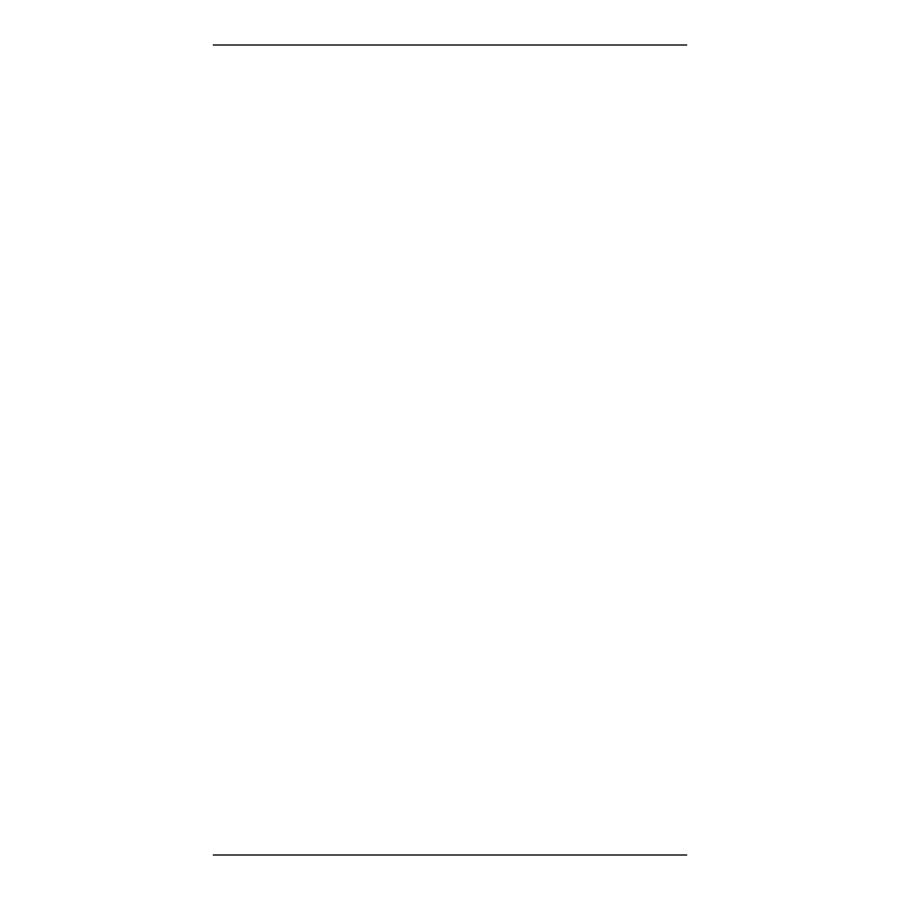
<?xml version="1.0" encoding="UTF-8"?>
<svg xmlns="http://www.w3.org/2000/svg" width="900" height="900" viewBox="0 0 900 900"><rect width="100%" height="100%" fill="white"/><g stroke="black" fill="none" stroke-linecap="round" stroke-linejoin="round"><path stroke-width="1.35" d="M213.21 45L686.79 45M213.21 855L686.79 855"/></g></svg>
